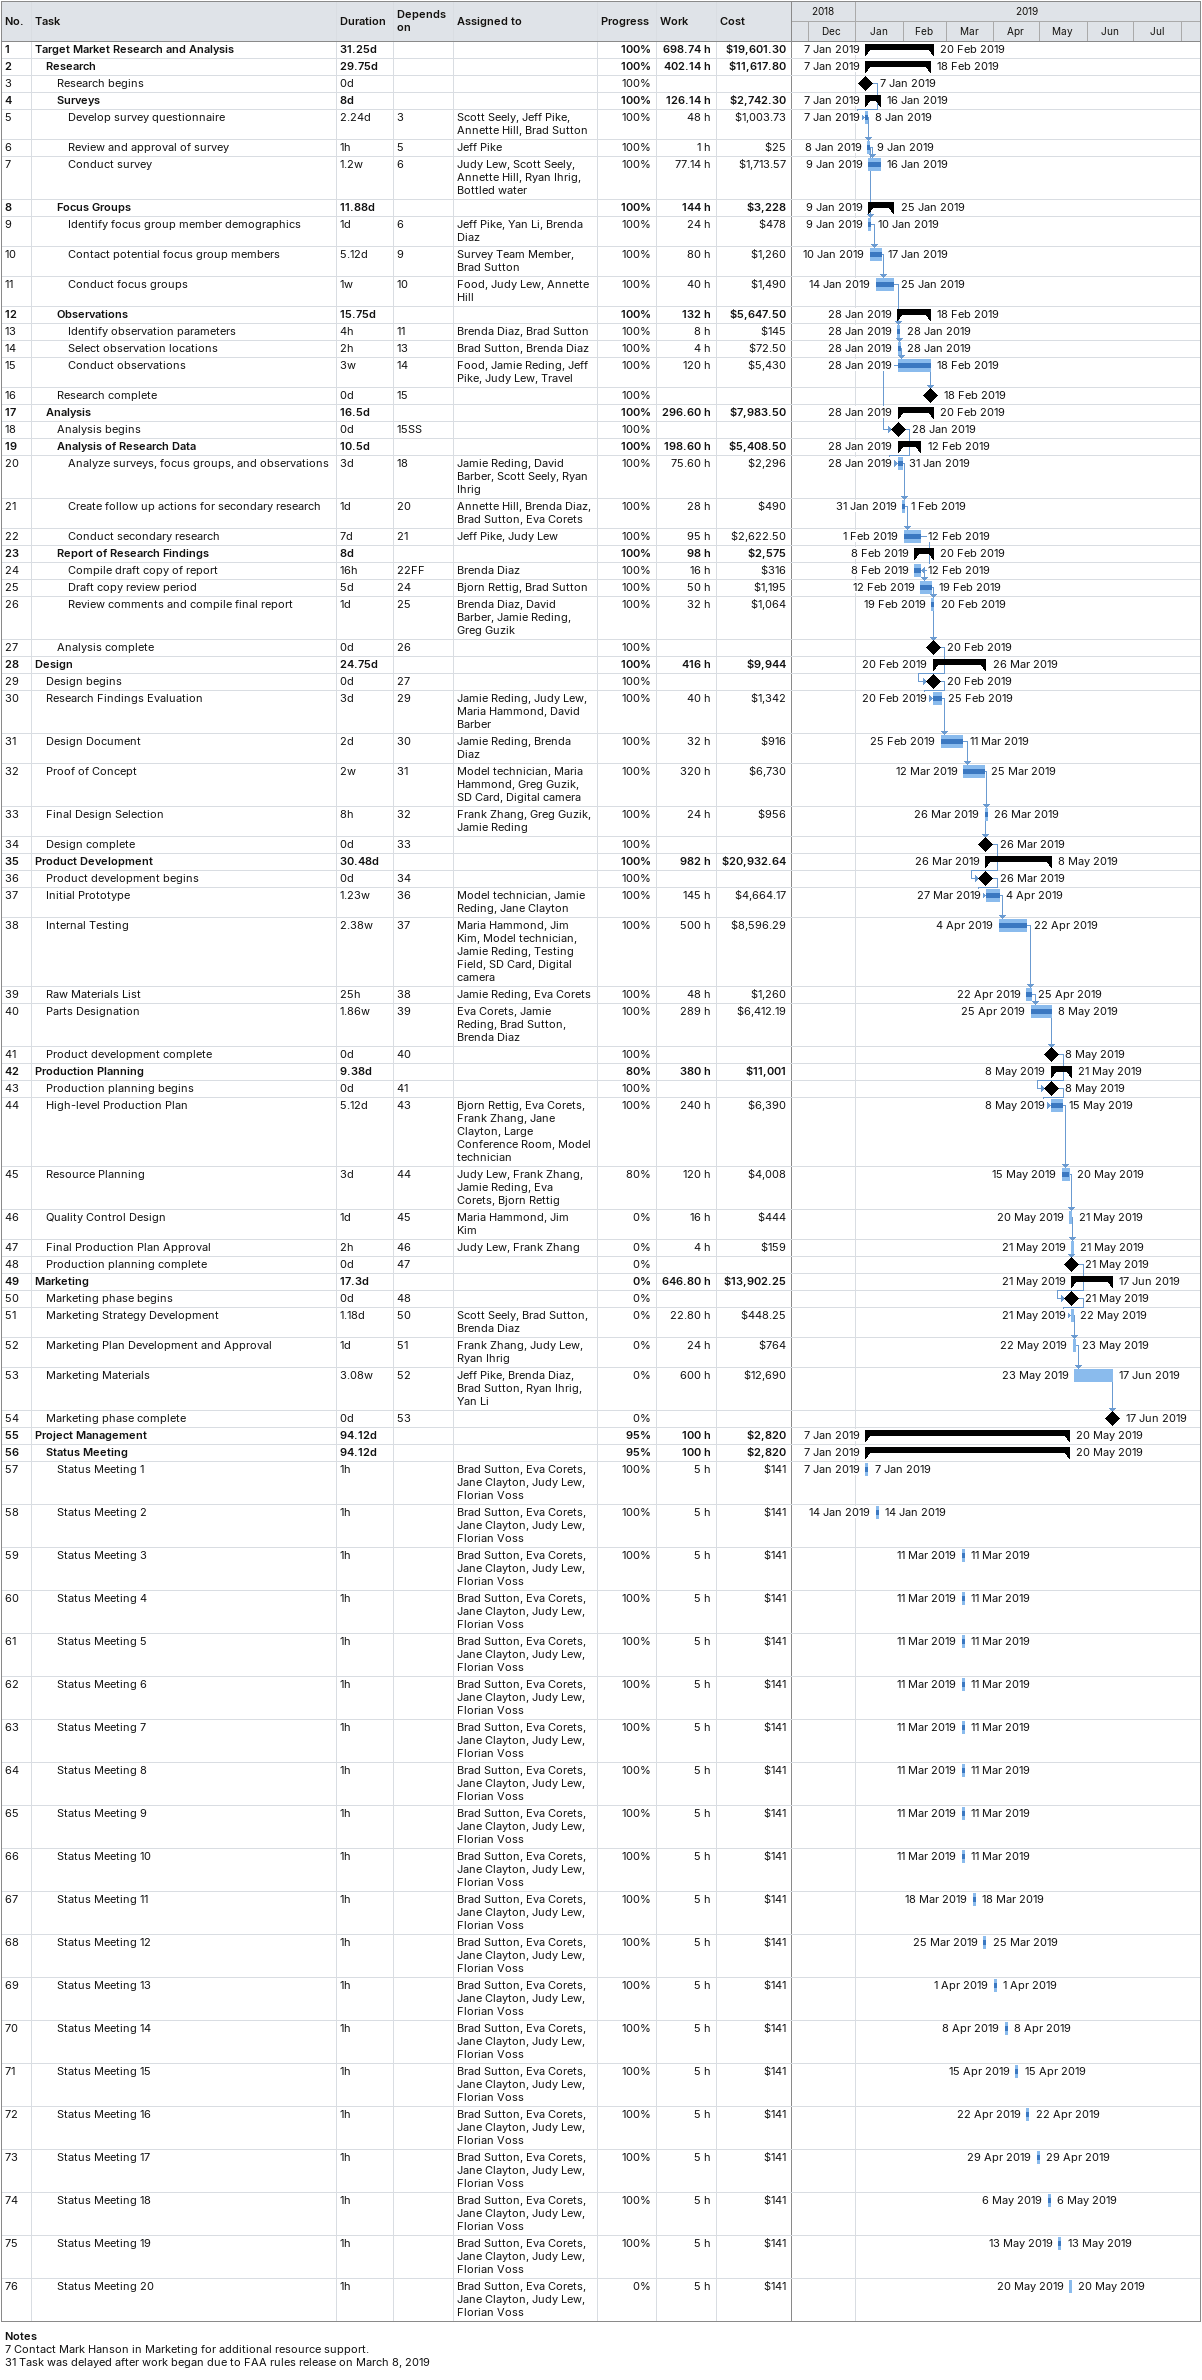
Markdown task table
| ID | Level | Task | Duration | Start | Finish | Predecessors | Resources | % complete | Work (h) | Cost ($) |
|---|---|---|---|---|---|---|---|---|---|---|
| 1 | 1 | **Target Market Research and Analysis** | 31.25d | 2019-01-07 | 2019-02-20 |  |  | 100 | 698.74 | 19601.30 |
| 2 | 2 | **Research** | 29.75d | 2019-01-07 | 2019-02-18 |  |  | 100 | 402.14 | 11617.80 |
| 3 | 3 | Research begins | 0d | 2019-01-07 | 2019-01-07 |  |  | 100 |  |  |
| 4 | 3 | **Surveys** | 8d | 2019-01-07 | 2019-01-16 |  |  | 100 | 126.14 | 2742.30 |
| 5 | 4 | Develop survey questionnaire | 2.24d | 2019-01-07 | 2019-01-08 | 3 | Scott Seely, Jeff Pike, Annette Hill, Brad Sutton | 100 | 48 | 1003.73 |
| 6 | 4 | Review and approval of survey | 1h | 2019-01-08 | 2019-01-09 | 5 | Jeff Pike | 100 | 1 | 25 |
| 7 | 4 | Conduct survey | 1.2w | 2019-01-09 | 2019-01-16 | 6 | Judy Lew, Scott Seely, Annette Hill, Ryan Ihrig, Bottled water | 100 | 77.14 | 1713.57 |
| 8 | 3 | **Focus Groups** | 11.88d | 2019-01-09 | 2019-01-25 |  |  | 100 | 144 | 3228 |
| 9 | 4 | Identify focus group member demographics | 1d | 2019-01-09 | 2019-01-10 | 6 | Jeff Pike, Yan Li, Brenda Diaz | 100 | 24 | 478 |
| 10 | 4 | Contact potential focus group members | 5.12d | 2019-01-10 | 2019-01-17 | 9 | Survey Team Member, Brad Sutton | 100 | 80 | 1260 |
| 11 | 4 | Conduct focus groups | 1w | 2019-01-14 | 2019-01-25 | 10 | Food, Judy Lew, Annette Hill | 100 | 40 | 1490 |
| 12 | 3 | **Observations** | 15.75d | 2019-01-28 | 2019-02-18 |  |  | 100 | 132 | 5647.50 |
| 13 | 4 | Identify observation parameters | 4h | 2019-01-28 | 2019-01-28 | 11 | Brenda Diaz, Brad Sutton | 100 | 8 | 145 |
| 14 | 4 | Select observation locations | 2h | 2019-01-28 | 2019-01-28 | 13 | Brad Sutton, Brenda Diaz | 100 | 4 | 72.50 |
| 15 | 4 | Conduct observations | 3w | 2019-01-28 | 2019-02-18 | 14 | Food, Jamie Reding, Jeff Pike, Judy Lew, Travel | 100 | 120 | 5430 |
| 16 | 3 | Research complete | 0d | 2019-02-18 | 2019-02-18 | 15 |  | 100 |  |  |
| 17 | 2 | **Analysis** | 16.5d | 2019-01-28 | 2019-02-20 |  |  | 100 | 296.60 | 7983.50 |
| 18 | 3 | Analysis begins | 0d | 2019-01-28 | 2019-01-28 | 15SS |  | 100 |  |  |
| 19 | 3 | **Analysis of Research Data** | 10.5d | 2019-01-28 | 2019-02-12 |  |  | 100 | 198.60 | 5408.50 |
| 20 | 4 | Analyze surveys, focus groups, and observations | 3d | 2019-01-28 | 2019-01-31 | 18 | Jamie Reding, David Barber, Scott Seely, Ryan Ihrig | 100 | 75.60 | 2296 |
| 21 | 4 | Create follow up actions for secondary research | 1d | 2019-01-31 | 2019-02-01 | 20 | Annette Hill, Brenda Diaz, Brad Sutton, Eva Corets | 100 | 28 | 490 |
| 22 | 4 | Conduct secondary research | 7d | 2019-02-01 | 2019-02-12 | 21 | Jeff Pike, Judy Lew | 100 | 95 | 2622.50 |
| 23 | 3 | **Report of Research Findings** | 8d | 2019-02-08 | 2019-02-20 |  |  | 100 | 98 | 2575 |
| 24 | 4 | Compile draft copy of report | 16h | 2019-02-08 | 2019-02-12 | 22FF | Brenda Diaz | 100 | 16 | 316 |
| 25 | 4 | Draft copy review period | 5d | 2019-02-12 | 2019-02-19 | 24 | Bjorn Rettig, Brad Sutton | 100 | 50 | 1195 |
| 26 | 4 | Review comments and compile final report | 1d | 2019-02-19 | 2019-02-20 | 25 | Brenda Diaz, David Barber, Jamie Reding, Greg Guzik | 100 | 32 | 1064 |
| 27 | 3 | Analysis complete | 0d | 2019-02-20 | 2019-02-20 | 26 |  | 100 |  |  |
| 28 | 1 | **Design** | 24.75d | 2019-02-20 | 2019-03-26 |  |  | 100 | 416 | 9944 |
| 29 | 2 | Design begins | 0d | 2019-02-20 | 2019-02-20 | 27 |  | 100 |  |  |
| 30 | 2 | Research Findings Evaluation | 3d | 2019-02-20 | 2019-02-25 | 29 | Jamie Reding, Judy Lew, Maria Hammond, David Barber | 100 | 40 | 1342 |
| 31 | 2 | Design Document | 2d | 2019-02-25 | 2019-03-11 | 30 | Jamie Reding, Brenda Diaz | 100 | 32 | 916 |
| 32 | 2 | Proof of Concept | 2w | 2019-03-12 | 2019-03-25 | 31 | Model technician, Maria Hammond, Greg Guzik, SD Card, Digital camera | 100 | 320 | 6730 |
| 33 | 2 | Final Design Selection | 8h | 2019-03-26 | 2019-03-26 | 32 | Frank Zhang, Greg Guzik, Jamie Reding | 100 | 24 | 956 |
| 34 | 2 | Design complete | 0d | 2019-03-26 | 2019-03-26 | 33 |  | 100 |  |  |
| 35 | 1 | **Product Development** | 30.48d | 2019-03-26 | 2019-05-08 |  |  | 100 | 982 | 20932.64 |
| 36 | 2 | Product development begins | 0d | 2019-03-26 | 2019-03-26 | 34 |  | 100 |  |  |
| 37 | 2 | Initial Prototype | 1.23w | 2019-03-27 | 2019-04-04 | 36 | Model technician, Jamie Reding, Jane Clayton | 100 | 145 | 4664.17 |
| 38 | 2 | Internal Testing | 2.38w | 2019-04-04 | 2019-04-22 | 37 | Maria Hammond, Jim Kim, Model technician, Jamie Reding, Testing Field, SD Card, Digital camera | 100 | 500 | 8596.29 |
| 39 | 2 | Raw Materials List | 25h | 2019-04-22 | 2019-04-25 | 38 | Jamie Reding, Eva Corets | 100 | 48 | 1260 |
| 40 | 2 | Parts Designation | 1.86w | 2019-04-25 | 2019-05-08 | 39 | Eva Corets, Jamie Reding, Brad Sutton, Brenda Diaz | 100 | 289 | 6412.19 |
| 41 | 2 | Product development complete | 0d | 2019-05-08 | 2019-05-08 | 40 |  | 100 |  |  |
| 42 | 1 | **Production Planning** | 9.38d | 2019-05-08 | 2019-05-21 |  |  | 80 | 380 | 11001 |
| 43 | 2 | Production planning begins | 0d | 2019-05-08 | 2019-05-08 | 41 |  | 100 |  |  |
| 44 | 2 | High-level Production Plan | 5.12d | 2019-05-08 | 2019-05-15 | 43 | Bjorn Rettig, Eva Corets, Frank Zhang, Jane Clayton, Large Conference Room, Model technician | 100 | 240 | 6390 |
| 45 | 2 | Resource Planning | 3d | 2019-05-15 | 2019-05-20 | 44 | Judy Lew, Frank Zhang, Jamie Reding, Eva Corets, Bjorn Rettig | 80 | 120 | 4008 |
| 46 | 2 | Quality Control Design | 1d | 2019-05-20 | 2019-05-21 | 45 | Maria Hammond, Jim Kim | 0 | 16 | 444 |
| 47 | 2 | Final Production Plan Approval | 2h | 2019-05-21 | 2019-05-21 | 46 | Judy Lew, Frank Zhang | 0 | 4 | 159 |
| 48 | 2 | Production planning complete | 0d | 2019-05-21 | 2019-05-21 | 47 |  | 0 |  |  |
| 49 | 1 | **Marketing** | 17.3d | 2019-05-21 | 2019-06-17 |  |  | 0 | 646.80 | 13902.25 |
| 50 | 2 | Marketing phase begins | 0d | 2019-05-21 | 2019-05-21 | 48 |  | 0 |  |  |
| 51 | 2 | Marketing Strategy Development | 1.18d | 2019-05-21 | 2019-05-22 | 50 | Scott Seely, Brad Sutton, Brenda Diaz | 0 | 22.80 | 448.25 |
| 52 | 2 | Marketing Plan Development and Approval | 1d | 2019-05-22 | 2019-05-23 | 51 | Frank Zhang, Judy Lew, Ryan Ihrig | 0 | 24 | 764 |
| 53 | 2 | Marketing Materials | 3.08w | 2019-05-23 | 2019-06-17 | 52 | Jeff Pike, Brenda Diaz, Brad Sutton, Ryan Ihrig, Yan Li | 0 | 600 | 12690 |
| 54 | 2 | Marketing phase complete | 0d | 2019-06-17 | 2019-06-17 | 53 |  | 0 |  |  |
| 55 | 1 | **Project Management** | 94.12d | 2019-01-07 | 2019-05-20 |  |  | 95 | 100 | 2820 |
| 56 | 2 | **Status Meeting** | 94.12d | 2019-01-07 | 2019-05-20 |  |  | 95 | 100 | 2820 |
| 57 | 3 | Status Meeting 1 | 1h | 2019-01-07 | 2019-01-07 |  | Brad Sutton, Eva Corets, Jane Clayton, Judy Lew, Florian Voss | 100 | 5 | 141 |
| 58 | 3 | Status Meeting 2 | 1h | 2019-01-14 | 2019-01-14 |  | Brad Sutton, Eva Corets, Jane Clayton, Judy Lew, Florian Voss | 100 | 5 | 141 |
| 59 | 3 | Status Meeting 3 | 1h | 2019-03-11 | 2019-03-11 |  | Brad Sutton, Eva Corets, Jane Clayton, Judy Lew, Florian Voss | 100 | 5 | 141 |
| 60 | 3 | Status Meeting 4 | 1h | 2019-03-11 | 2019-03-11 |  | Brad Sutton, Eva Corets, Jane Clayton, Judy Lew, Florian Voss | 100 | 5 | 141 |
| 61 | 3 | Status Meeting 5 | 1h | 2019-03-11 | 2019-03-11 |  | Brad Sutton, Eva Corets, Jane Clayton, Judy Lew, Florian Voss | 100 | 5 | 141 |
| 62 | 3 | Status Meeting 6 | 1h | 2019-03-11 | 2019-03-11 |  | Brad Sutton, Eva Corets, Jane Clayton, Judy Lew, Florian Voss | 100 | 5 | 141 |
| 63 | 3 | Status Meeting 7 | 1h | 2019-03-11 | 2019-03-11 |  | Brad Sutton, Eva Corets, Jane Clayton, Judy Lew, Florian Voss | 100 | 5 | 141 |
| 64 | 3 | Status Meeting 8 | 1h | 2019-03-11 | 2019-03-11 |  | Brad Sutton, Eva Corets, Jane Clayton, Judy Lew, Florian Voss | 100 | 5 | 141 |
| 65 | 3 | Status Meeting 9 | 1h | 2019-03-11 | 2019-03-11 |  | Brad Sutton, Eva Corets, Jane Clayton, Judy Lew, Florian Voss | 100 | 5 | 141 |
| 66 | 3 | Status Meeting 10 | 1h | 2019-03-11 | 2019-03-11 |  | Brad Sutton, Eva Corets, Jane Clayton, Judy Lew, Florian Voss | 100 | 5 | 141 |
| 67 | 3 | Status Meeting 11 | 1h | 2019-03-18 | 2019-03-18 |  | Brad Sutton, Eva Corets, Jane Clayton, Judy Lew, Florian Voss | 100 | 5 | 141 |
| 68 | 3 | Status Meeting 12 | 1h | 2019-03-25 | 2019-03-25 |  | Brad Sutton, Eva Corets, Jane Clayton, Judy Lew, Florian Voss | 100 | 5 | 141 |
| 69 | 3 | Status Meeting 13 | 1h | 2019-04-01 | 2019-04-01 |  | Brad Sutton, Eva Corets, Jane Clayton, Judy Lew, Florian Voss | 100 | 5 | 141 |
| 70 | 3 | Status Meeting 14 | 1h | 2019-04-08 | 2019-04-08 |  | Brad Sutton, Eva Corets, Jane Clayton, Judy Lew, Florian Voss | 100 | 5 | 141 |
| 71 | 3 | Status Meeting 15 | 1h | 2019-04-15 | 2019-04-15 |  | Brad Sutton, Eva Corets, Jane Clayton, Judy Lew, Florian Voss | 100 | 5 | 141 |
| 72 | 3 | Status Meeting 16 | 1h | 2019-04-22 | 2019-04-22 |  | Brad Sutton, Eva Corets, Jane Clayton, Judy Lew, Florian Voss | 100 | 5 | 141 |
| 73 | 3 | Status Meeting 17 | 1h | 2019-04-29 | 2019-04-29 |  | Brad Sutton, Eva Corets, Jane Clayton, Judy Lew, Florian Voss | 100 | 5 | 141 |
| 74 | 3 | Status Meeting 18 | 1h | 2019-05-06 | 2019-05-06 |  | Brad Sutton, Eva Corets, Jane Clayton, Judy Lew, Florian Voss | 100 | 5 | 141 |
| 75 | 3 | Status Meeting 19 | 1h | 2019-05-13 | 2019-05-13 |  | Brad Sutton, Eva Corets, Jane Clayton, Judy Lew, Florian Voss | 100 | 5 | 141 |
| 76 | 3 | Status Meeting 20 | 1h | 2019-05-20 | 2019-05-20 |  | Brad Sutton, Eva Corets, Jane Clayton, Judy Lew, Florian Voss | 0 | 5 | 141 |

Notes
- 7: Contact Mark Hanson in Marketing for additional resource support.
- 31: Task was delayed after work began due to FAA rules release on March 8, 2019
